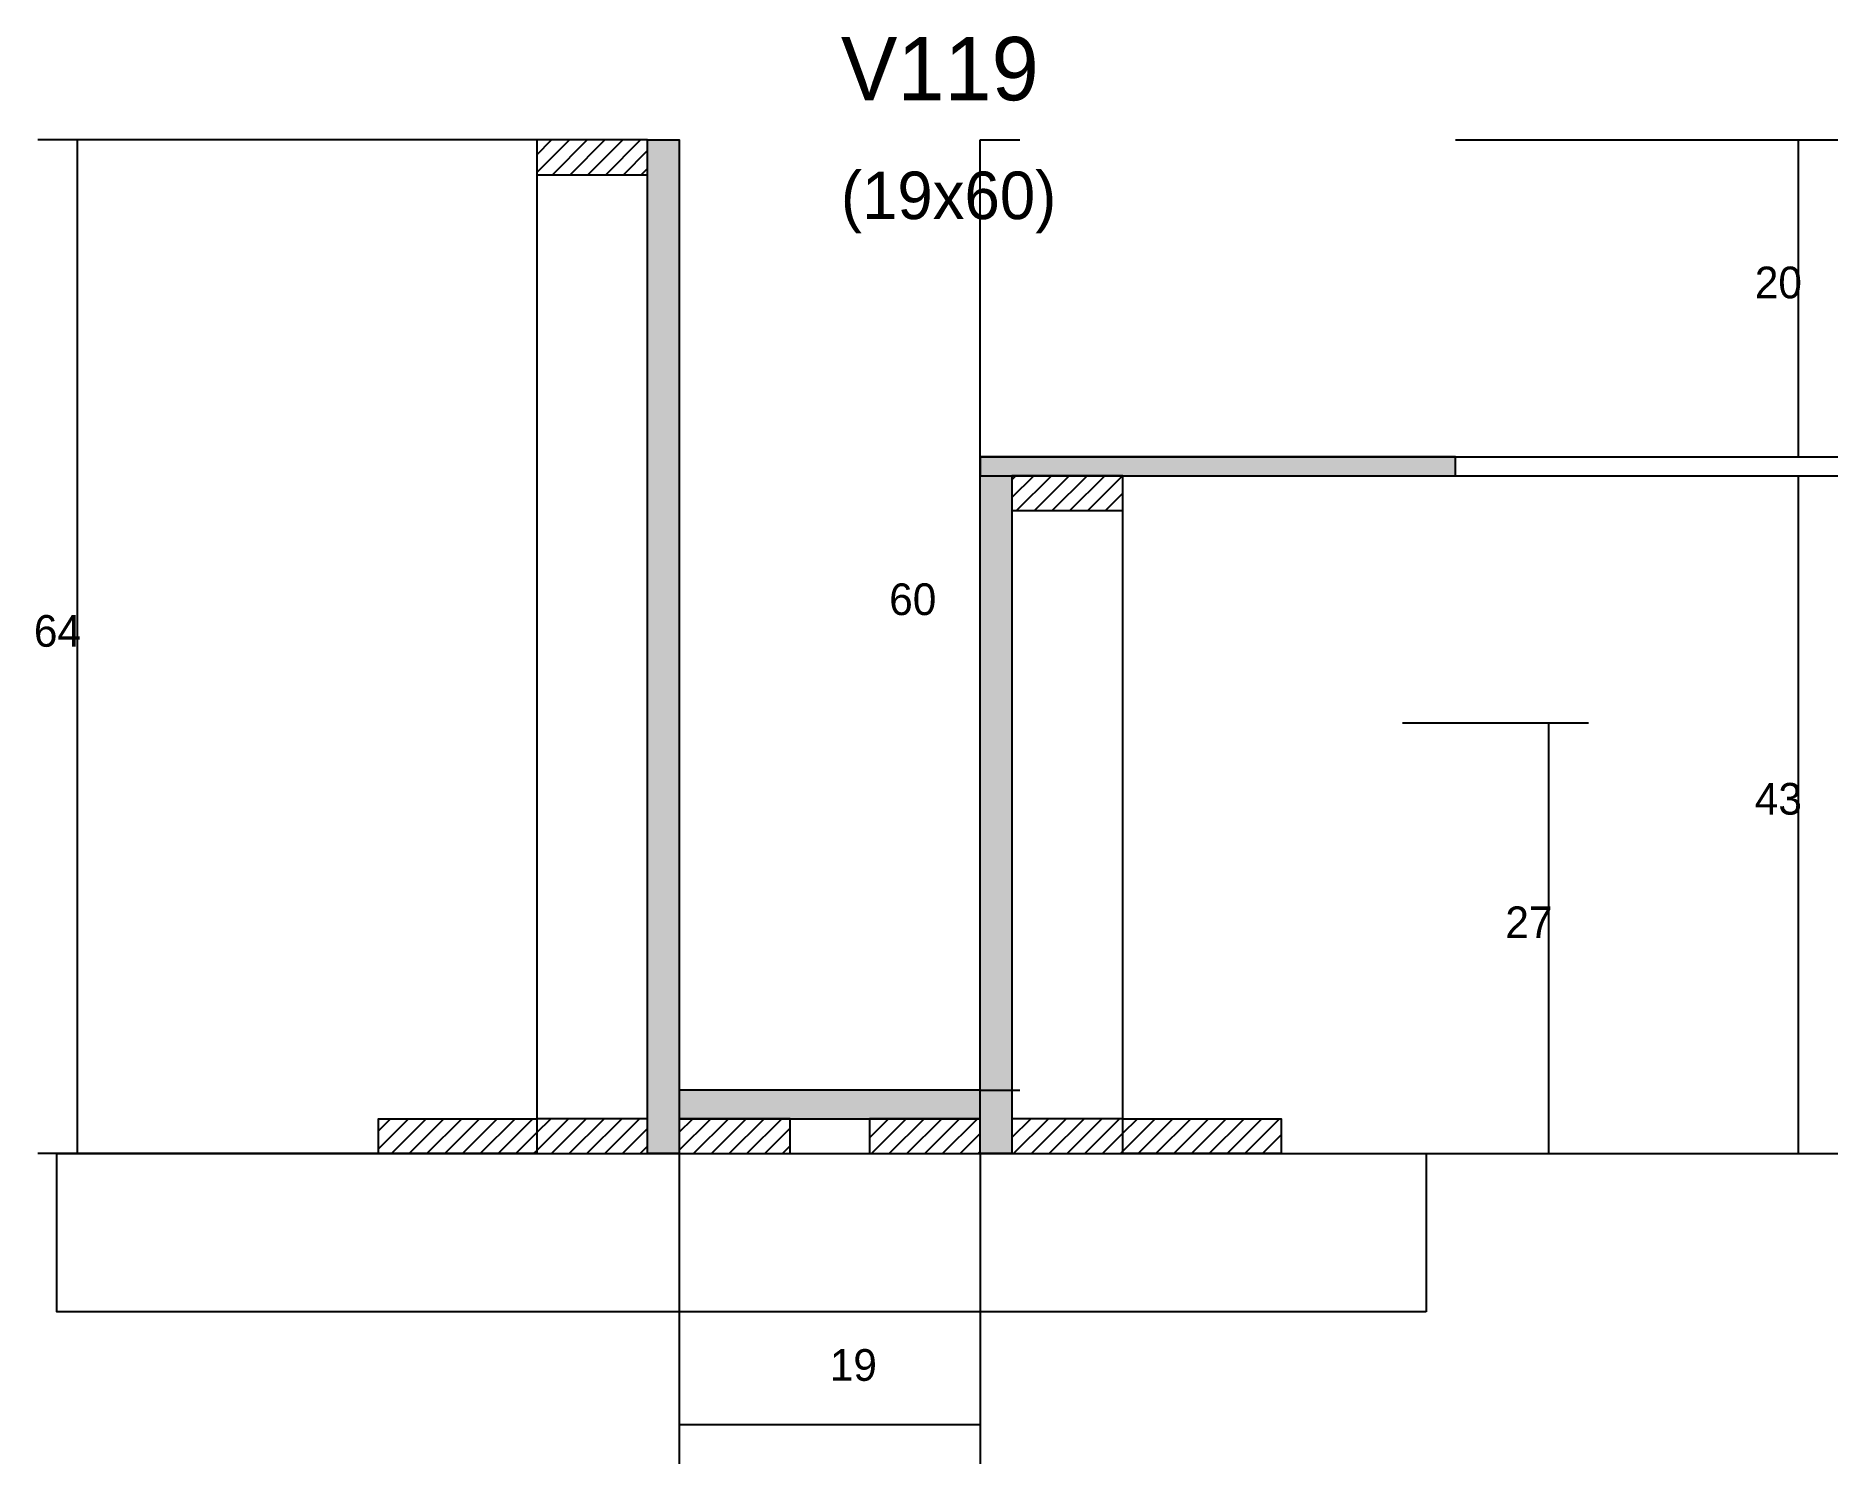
# Model space of a CAD drawing. Header units: metres. Extents: x 142323 to 142550, y 30706 to 30886.
import ezdxf

# ---------------------------------------------------------------- set-up
doc = ezdxf.new("R2010")
doc.units = ezdxf.units.M
for name, color, linetype in [('COTA', 241, 'Continuous'), ('Cota Seção (2x)', 4, 'Continuous'), ('Hachura', 253, 'Continuous'), ('Madeira', 126, 'Continuous'), ('Painéis', 200, 'Continuous'), ('Texto Seção', 7, 'Continuous')]:
    doc.layers.add(name, color=color, linetype=linetype)

msp = doc.modelspace()

# ---------------------------------------------------------------- hatches: boundary and pattern name
at = {"layer": 'Hachura'}
h = msp.add_hatch(dxfattribs=at)
h.set_pattern_fill('ANSI31', scale=0.5)
h.paths.add_polyline_path([(142400, 30868.9), (142400, 30873.3), (142400, 30873.3), (142386, 30873.3), (142386, 30873.3), (142386, 30868.9), (142386, 30868.9), (142400, 30868.9)])
h = msp.add_hatch(color=8, dxfattribs=at)
h.dxf.hatch_style = 1
h.paths.add_polyline_path([(142400, 30873.3), (142404, 30873.3), (142404, 30873.3), (142404, 30745.3), (142404, 30745.3), (142400, 30745.3), (142400, 30745.3), (142400, 30873.3)])
h = msp.add_hatch(color=8, dxfattribs=at)
h.dxf.hatch_style = 1
h.paths.add_polyline_path([(142502, 30830.9), (142502, 30833.3), (142502, 30833.3), (142442, 30833.3), (142442, 30833.3), (142442, 30830.9), (142442, 30830.9), (142502, 30830.9)])
h = msp.add_hatch(color=8, dxfattribs=at)
h.dxf.hatch_style = 1
h.paths.add_polyline_path([(142446, 30745.3), (142442, 30745.3), (142442, 30745.3), (142442, 30830.9), (142442, 30830.9), (142446, 30830.9), (142446, 30830.9), (142446, 30745.3)])
h = msp.add_hatch(dxfattribs=at)
h.set_pattern_fill('ANSI31', scale=0.5)
h.paths.add_polyline_path([(142446, 30830.9), (142446, 30826.5), (142446, 30826.5), (142460, 30826.5), (142460, 30826.5), (142460, 30830.9), (142460, 30830.9), (142446, 30830.9)])
h = msp.add_hatch(color=8, dxfattribs=at)
h.dxf.hatch_style = 1
h.paths.add_polyline_path([(142442, 30749.7), (142442, 30753.3), (142442, 30753.3), (142404, 30753.3), (142404, 30753.3), (142404, 30749.7), (142404, 30749.7), (142442, 30749.7)])
h = msp.add_hatch(dxfattribs=at)
h.set_pattern_fill('ANSI31', scale=0.5)
h.paths.add_polyline_path([(142366, 30745.3), (142366, 30749.7), (142366, 30749.7), (142386, 30749.7), (142386, 30749.7), (142386, 30745.3), (142386, 30745.3), (142366, 30745.3)])
h = msp.add_hatch(dxfattribs=at)
h.set_pattern_fill('ANSI31', scale=0.5)
h.paths.add_polyline_path([(142400, 30745.3), (142400, 30749.7), (142400, 30749.7), (142386, 30749.7), (142386, 30749.7), (142386, 30745.3), (142386, 30745.3), (142400, 30745.3)])
h = msp.add_hatch(dxfattribs=at)
h.set_pattern_fill('ANSI31', scale=0.5)
h.paths.add_polyline_path([(142404, 30749.7), (142404, 30745.3), (142404, 30745.3), (142418, 30745.3), (142418, 30745.3), (142418, 30749.7), (142418, 30749.7), (142404, 30749.7)])
h = msp.add_hatch(dxfattribs=at)
h.set_pattern_fill('ANSI31', scale=0.5)
h.paths.add_polyline_path([(142428, 30749.7), (142428, 30745.3), (142428, 30745.3), (142442, 30745.3), (142442, 30745.3), (142442, 30749.7), (142442, 30749.7), (142428, 30749.7)])
h = msp.add_hatch(dxfattribs=at)
h.set_pattern_fill('ANSI31', scale=0.5)
h.paths.add_polyline_path([(142446, 30749.7), (142446, 30745.3), (142446, 30745.3), (142460, 30745.3), (142460, 30745.3), (142460, 30749.7), (142460, 30749.7), (142446, 30749.7)])
h = msp.add_hatch(dxfattribs=at)
h.set_pattern_fill('ANSI31', scale=0.5)
h.paths.add_polyline_path([(142460, 30745.3), (142460, 30749.7), (142460, 30749.7), (142480, 30749.7), (142480, 30749.7), (142480, 30745.3), (142480, 30745.3), (142460, 30745.3)])

# ---------------------------------------------------------------- linework, layer by layer
at = {"layer": 'COTA'}
for p, q in [((142386, 30873.3), (142323, 30873.3)), ((142328, 30745.3), (142328, 30873.3)), ((142502, 30873.3), (142550.3, 30873.3)), ((142545.3, 30833.3), (142545.3, 30873.3)), ((142502, 30833.3), (142550.3, 30833.3)), ((142502, 30830.9), (142550.3, 30830.9)), ((142545.3, 30745.3), (142545.3, 30830.9)), ((142495.3, 30799.7), (142518.8, 30799.7)), ((142513.8, 30745.3), (142513.8, 30799.7)), ((142366, 30745.3), (142323, 30745.3)), ((142404, 30745.3), (142404, 30706.1)), ((142442, 30745.3), (142442, 30706.1)), ((142480, 30745.3), (142550.3, 30745.3)), ((142480, 30745.3), (142518.8, 30745.3)), ((142404, 30711.1), (142442, 30711.1))]:
    msp.add_line(p, q, dxfattribs=at)
at = {"layer": 'Cota Seção (2x)'}
for p, q in [((142442, 30753.3), (142442, 30873.3)), ((142442, 30873.3), (142447, 30873.3)), ((142442, 30753.3), (142447, 30753.3))]:
    msp.add_line(p, q, dxfattribs=at)
at = {"layer": 'Madeira'}
for points in [[(142400, 30868.9), (142400, 30873.3), (142386, 30873.3), (142386, 30868.9)], [(142400, 30873.3), (142386, 30873.3), (142386, 30745.3), (142400, 30745.3)], [(142446, 30830.9), (142446, 30826.5), (142460, 30826.5), (142460, 30830.9)], [(142446, 30745.3), (142460, 30745.3), (142460, 30830.9), (142446, 30830.9)], [(142366, 30745.3), (142366, 30749.7), (142386, 30749.7), (142386, 30745.3)], [(142400, 30745.3), (142400, 30749.7), (142386, 30749.7), (142386, 30745.3)], [(142404, 30749.7), (142404, 30745.3), (142418, 30745.3), (142418, 30749.7)], [(142428, 30749.7), (142428, 30745.3), (142442, 30745.3), (142442, 30749.7)], [(142446, 30749.7), (142446, 30745.3), (142460, 30745.3), (142460, 30749.7)], [(142460, 30745.3), (142460, 30749.7), (142480, 30749.7), (142480, 30745.3)], [(142498.3, 30725.3), (142325.4, 30725.3), (142325.4, 30745.3), (142498.3, 30745.3)]]:
    msp.add_lwpolyline(points, close=True, dxfattribs=at)
at = {"layer": 'Painéis'}
for p, q in [((142442, 30833.3), (142502, 30833.3)), ((142442, 30745.3), (142442, 30830.9))]:
    msp.add_line(p, q, dxfattribs=at)
for points in [[(142400, 30873.3), (142404, 30873.3), (142404, 30745.3), (142400, 30745.3)], [(142502, 30830.9), (142502, 30833.3), (142442, 30833.3), (142442, 30830.9)], [(142446, 30745.3), (142442, 30745.3), (142442, 30830.9), (142446, 30830.9)], [(142442, 30749.7), (142442, 30753.3), (142404, 30753.3), (142404, 30749.7)]]:
    msp.add_lwpolyline(points, close=True, dxfattribs=at)

# ---------------------------------------------------------------- texts
at = {"layer": 'COTA'}
for s, p in [('20', (142539.8, 30853.3)), ('64', (142322.5, 30809.3)), ('43', (142539.8, 30788.1)), ('27', (142508.3, 30772.5)), ('19', (142423, 30716.6))]:
    msp.add_text(s, height=4, dxfattribs=at).set_placement(p)
at = {"layer": 'Cota Seção (2x)'}
msp.add_text('60', height=4, dxfattribs=at).set_placement((142430.5, 30813.3))
at = {"layer": 'Texto Seção'}
for s, height, p in [('V119', 8, (142424.4, 30878.3)), ('(19x60)', 6, (142424.4, 30863.3))]:
    msp.add_text(s, height=height, dxfattribs=at).set_placement(p)

doc.saveas('drawing.dxf')
